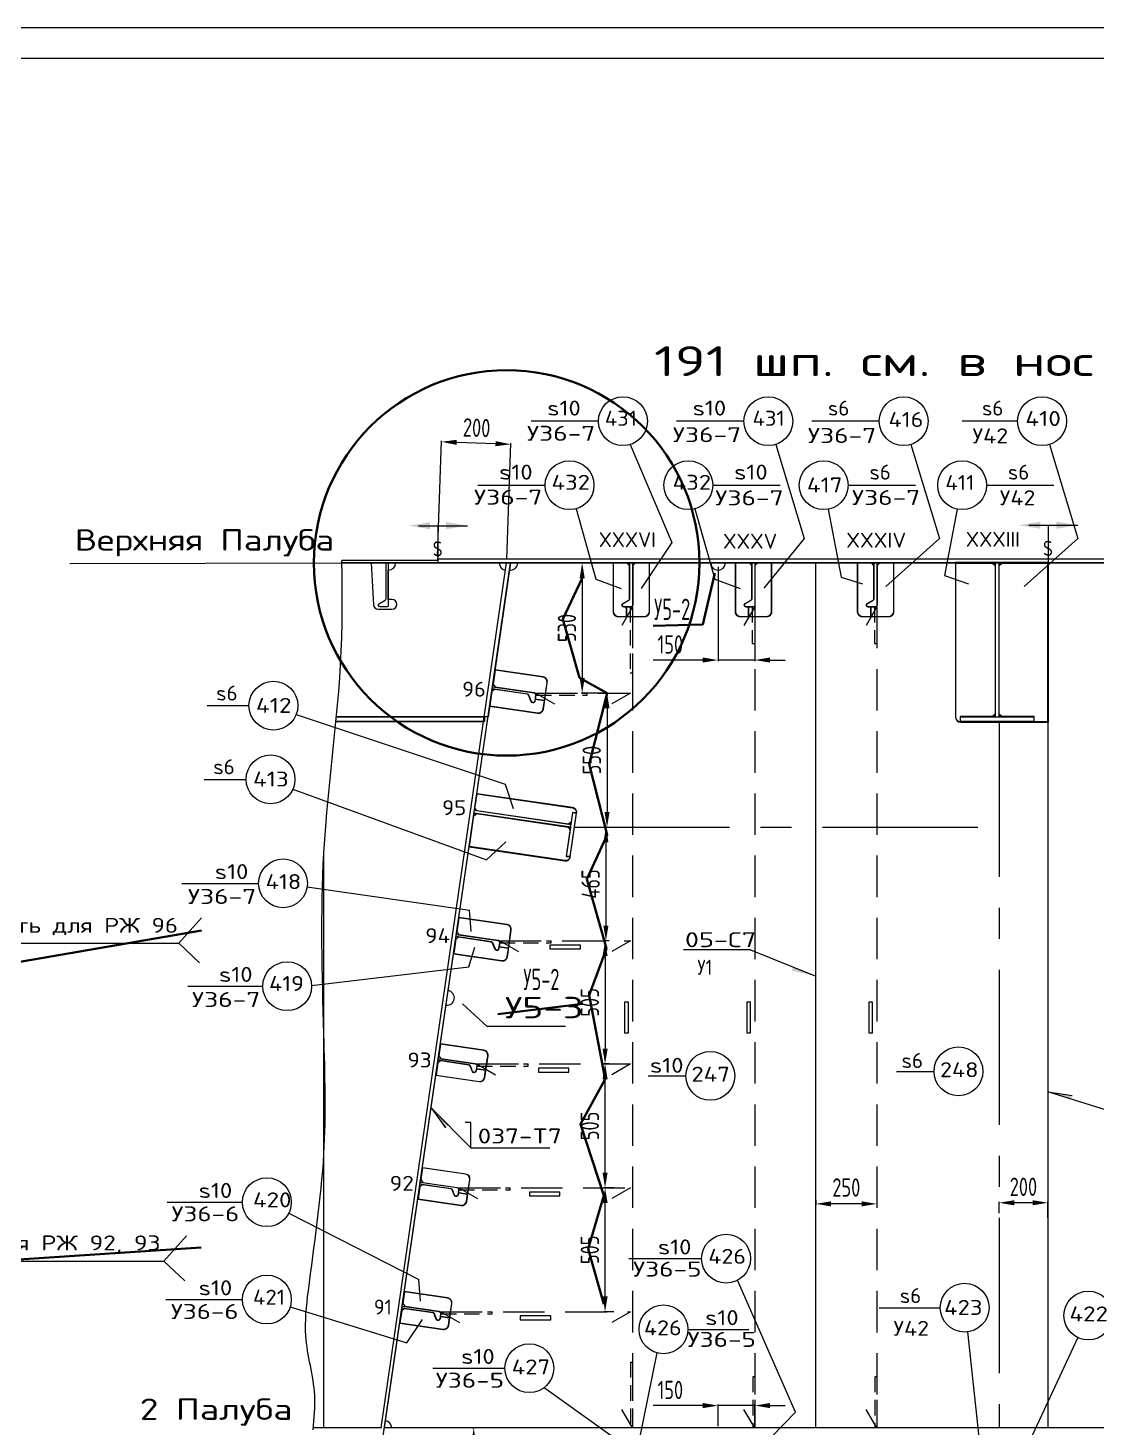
# Model space of a CAD drawing. Header units: millimetres. Extents: x -438477 to 631584, y 118817 to 676146.
# Drawn here: x 326713 to 331089, y 343127 to 348859 of the extents above; entities that cross this region are included whole.
import ezdxf
from ezdxf.enums import TextEntityAlignment as Align

# ---------------------------------------------------------------- set-up
doc = ezdxf.new("R2010")
doc.units = ezdxf.units.MM
for name, pattern in [('AVEVADASHEDWIDE', [10, 7.5, -2.5]), ('AVEVASOLID', [7.5, 7.5]), ('AVEVASOLIDWIDE', [7.5, 7.5]), ('CENTERX2', [20.32, 12.7, -2.54, 2.54, -2.54]), ('DASHED', [2.546053, 1.697368, -0.848684]), ('HIDDEN', [9.525, 6.35, -3.175])]:
    doc.linetypes.add(name, pattern=pattern)
doc.layers.get('Defpoints').update_dxf_attribs({"linetype": 'CONTINUOUS'})
for name, color, linetype in [('20_1', 1, 'CONTINUOUS'), ('20_FORMAT', 140, 'CONTINUOUS'), ('20_POZ', 4, 'CONTINUOUS'), ('20_TEXT', 1, 'CONTINUOUS')]:
    doc.layers.add(name, color=color, linetype=linetype)
doc.styles.add('SIMPLEX', font='simplex.shx', dxfattribs={"width": 0.7})
doc.linetypes.add('Шов_Монтажный', pattern='A,0.75,-0.0001,["/",Standard,S=1,R=0,X=0,Y=-0.5],0.75', length=1.5001)
doc.dimstyles.new('Lineyny', dxfattribs={"dimscale": 30, "dimtxt": 3, "dimasz": 2.5, "dimexe": 0.18, "dimexo": 0.625, "dimgap": 1, "dimtad": 1, "dimdec": 0, "dimlfac": -1, "dimzin": 0, "dimtxsty": 'SIMPLEX', "dimcen": 0, "dimdle": 0.38, "dimclrd": 2, "dimclre": 2, "dimclrt": 2, "dimadec": 0, "dimazin": 0, "dimtfac": 1, "dimtdec": 0, "dimtmove": 0, "dimatfit": 0, "dimfxl": 1, "dimtolj": 1, "dimtzin": 0, "dimlwd": -1, "dimarcsym": 0})

# ---------------------------------------------------------------- blocks, each defined once
blk = doc.blocks.new('*D132')
at = {"layer": '20_1', "color": 2, "ltscale": 25, "transparency": 16777216}
for p, q in [((329475.4, 343218.6), (329272.4, 343218.6)), ((329687.9, 343218.6), (329537.9, 343218.6)), ((329750.4, 343218.6), (329812.9, 343218.6))]:
    blk.add_line(p, q, dxfattribs=at)
at = {"layer": '20_1', "color": 2, "lineweight": -2, "ltscale": 25, "transparency": 16777216}
for p, q in [((329537.9, 343134.5), (329537.9, 343223.1)), ((329687.9, 343134.5), (329687.9, 343223.1))]:
    blk.add_line(p, q, dxfattribs=at)
at = {"layer": '20_1', "color": 2, "ltscale": 25, "transparency": 16777216}
for points in [[(329475.4, 343208.2), (329475.4, 343229), (329537.9, 343218.6)], [(329750.4, 343229), (329750.4, 343208.2), (329687.9, 343218.6)]]:
    blk.add_solid(points, dxfattribs=at)
at = {"layer": 'Defpoints', "color": 0, "ltscale": 25, "transparency": 16777216}
for p in [(329537.9, 343218.6), (329537.9, 343118.8), (329687.9, 343118.8)]:
    blk.add_point(p, dxfattribs=at)
at = {"layer": '20_1', "color": 2, "ltscale": 25, "transparency": 16777216, "insert": (329342.6, 343282.6), "char_height": 75, "attachment_point": 5, "style": 'SIMPLEX'}
blk.add_mtext('\\A1;150', dxfattribs=at)
blk = doc.blocks.new('*D137')
at = {"layer": '20_1', "color": 2, "lineweight": -2, "ltscale": 25, "transparency": 16777216}
for p, q in [((329537.9, 346653.2), (329537.9, 346266.5)), ((329687.9, 346653.2), (329687.9, 346266.5))]:
    blk.add_line(p, q, dxfattribs=at)
at = {"layer": '20_1', "color": 2, "ltscale": 25, "transparency": 16777216}
for p, q in [((329475.4, 346271), (329272.4, 346271)), ((329687.9, 346271), (329537.9, 346271)), ((329750.4, 346271), (329812.9, 346271))]:
    blk.add_line(p, q, dxfattribs=at)
for points in [[(329475.4, 346260.6), (329475.4, 346281.4), (329537.9, 346271)], [(329750.4, 346281.4), (329750.4, 346260.6), (329687.9, 346271)]]:
    blk.add_solid(points, dxfattribs=at)
at = {"layer": 'Defpoints', "color": 0, "ltscale": 25, "transparency": 16777216}
for p in [(329537.9, 346668.9), (329687.9, 346668.8), (329537.9, 346271)]:
    blk.add_point(p, dxfattribs=at)
at = {"layer": '20_1', "color": 2, "ltscale": 25, "transparency": 16777216, "insert": (329342.6, 346335), "char_height": 75, "attachment_point": 5, "style": 'SIMPLEX'}
blk.add_mtext('\\A1;150', dxfattribs=at)
blk = doc.blocks.new('*D139')
at = {"layer": '20_1', "color": 2, "lineweight": -2, "ltscale": 25, "transparency": 16777216}
for p, q in [((329937.9, 344060), (329937.9, 344040.1)), ((330187.9, 344060), (330187.9, 344040.1))]:
    blk.add_line(p, q, dxfattribs=at)
at = {"layer": '20_1', "color": 2, "ltscale": 25, "transparency": 16777216}
blk.add_line((330125.4, 344044.6), (330000.4, 344044.6), dxfattribs=at)
for points in [[(330000.4, 344055), (330000.4, 344034.1), (329937.9, 344044.6)], [(330125.4, 344034.1), (330125.4, 344055), (330187.9, 344044.6)]]:
    blk.add_solid(points, dxfattribs=at)
at = {"layer": 'Defpoints', "color": 0, "ltscale": 25, "transparency": 16777216}
for p in [(329937.9, 344075.6), (329937.9, 344044.6), (330187.9, 344075.6)]:
    blk.add_point(p, dxfattribs=at)
at = {"layer": '20_1', "color": 2, "ltscale": 25, "transparency": 16777216, "insert": (330062.9, 344111.5), "char_height": 75, "attachment_point": 5, "style": 'SIMPLEX'}
blk.add_mtext('\\A1;250', dxfattribs=at)
blk = doc.blocks.new('*D140')
at = {"layer": '20_1', "color": 2, "lineweight": -2, "ltscale": 25, "transparency": 16777216}
for p, q in [((330687.9, 344006.4), (330687.9, 344053.5)), ((330887.9, 343988), (330887.9, 344053.5))]:
    blk.add_line(p, q, dxfattribs=at)
at = {"layer": '20_1', "color": 2, "ltscale": 25, "transparency": 16777216}
blk.add_line((330825.4, 344049), (330750.4, 344049), dxfattribs=at)
for points in [[(330750.4, 344059.4), (330750.4, 344038.6), (330687.9, 344049)], [(330825.4, 344038.6), (330825.4, 344059.4), (330887.9, 344049)]]:
    blk.add_solid(points, dxfattribs=at)
at = {"layer": 'Defpoints', "color": 0, "ltscale": 25, "transparency": 16777216}
for p in [(330687.9, 344049), (330687.9, 343990.8), (330887.9, 343972.3)]:
    blk.add_point(p, dxfattribs=at)
at = {"layer": '20_1', "color": 2, "ltscale": 25, "transparency": 16777216, "insert": (330787.9, 344114.4), "char_height": 75, "attachment_point": 5, "style": 'SIMPLEX'}
blk.add_mtext('\\A1;200', dxfattribs=at)
blk = doc.blocks.new('*D156')
at = {"layer": '20_1', "color": 2, "lineweight": -2, "ltscale": 25, "transparency": 16777216}
for p, q in [((329067.7, 346135.7), (329078.8, 346135.7)), ((329067.7, 345586.8), (329078.8, 345586.8))]:
    blk.add_line(p, q, dxfattribs=at)
at = {"layer": '20_1', "color": 2, "ltscale": 25, "transparency": 16777216}
blk.add_line((329083.3, 346073.2), (329083.3, 345649.3), dxfattribs=at)
for points in [[(329093.7, 346073.2), (329072.9, 346073.2), (329083.3, 346135.7)], [(329072.9, 345649.3), (329093.7, 345649.3), (329083.3, 345586.8)]]:
    blk.add_solid(points, dxfattribs=at)
at = {"layer": 'Defpoints', "color": 0, "ltscale": 25, "transparency": 16777216}
for p in [(329083.3, 346135.7), (329083.3, 345586.8), (329083.3, 345586.8)]:
    blk.add_point(p, dxfattribs=at)
at = {"layer": '20_1', "color": 2, "ltscale": 25, "transparency": 16777216, "insert": (329020.8, 345861.3), "char_height": 75, "attachment_point": 5, "rotation": 90, "style": 'SIMPLEX'}
blk.add_mtext('\\A1;550', dxfattribs=at)
blk = doc.blocks.new('*D157')
at = {"layer": '20_1', "color": 2, "lineweight": -2, "ltscale": 25, "transparency": 16777216}
for p, q in [((329067.7, 345586.8), (329074.3, 345586.8)), ((329067.7, 345121.5), (329074.3, 345121.5))]:
    blk.add_line(p, q, dxfattribs=at)
at = {"layer": '20_1', "color": 2, "ltscale": 25, "transparency": 16777216}
blk.add_line((329078.8, 345524.3), (329078.8, 345184), dxfattribs=at)
for points in [[(329089.2, 345524.3), (329068.4, 345524.3), (329078.8, 345586.8)], [(329068.4, 345184), (329089.2, 345184), (329078.8, 345121.5)]]:
    blk.add_solid(points, dxfattribs=at)
at = {"layer": 'Defpoints', "color": 0, "ltscale": 25, "transparency": 16777216}
for p in [(329083.3, 345586.8), (329078.8, 345121.5), (329083.3, 345121.5)]:
    blk.add_point(p, dxfattribs=at)
at = {"layer": '20_1', "color": 2, "ltscale": 25, "transparency": 16777216, "insert": (329016.3, 345354.2), "char_height": 75, "attachment_point": 5, "rotation": 90, "style": 'SIMPLEX'}
blk.add_mtext('\\A1;465', dxfattribs=at)
blk = doc.blocks.new('*D158')
at = {"layer": '20_1', "color": 2, "lineweight": -2, "ltscale": 25, "transparency": 16777216}
for p, q in [((329091.8, 345121.5), (329070.9, 345121.5)), ((329091.8, 344617.2), (329070.9, 344617.2))]:
    blk.add_line(p, q, dxfattribs=at)
at = {"layer": '20_1', "color": 2, "ltscale": 25, "transparency": 16777216}
blk.add_line((329075.4, 345059), (329075.4, 344679.7), dxfattribs=at)
for points in [[(329085.9, 345059), (329065, 345059), (329075.4, 345121.5)], [(329065, 344679.7), (329085.9, 344679.7), (329075.4, 344617.2)]]:
    blk.add_solid(points, dxfattribs=at)
at = {"layer": 'Defpoints', "color": 0, "ltscale": 25, "transparency": 16777216}
for p in [(329107.5, 345121.5), (329075.4, 344617.2), (329107.5, 344617.2)]:
    blk.add_point(p, dxfattribs=at)
at = {"layer": '20_1', "color": 2, "ltscale": 25, "transparency": 16777216, "insert": (329012.9, 344869.3), "char_height": 75, "attachment_point": 5, "rotation": 90, "style": 'SIMPLEX'}
blk.add_mtext('\\A1;505', dxfattribs=at)
blk = doc.blocks.new('*D159')
at = {"layer": '20_1', "color": 2, "lineweight": -2, "ltscale": 25, "transparency": 16777216}
for p, q in [((329080.6, 344617.2), (329070.9, 344617.2)), ((329065.5, 344110.1), (329070.9, 344110.1))]:
    blk.add_line(p, q, dxfattribs=at)
at = {"layer": '20_1', "color": 2, "ltscale": 25, "transparency": 16777216}
blk.add_line((329075.4, 344172.6), (329075.4, 344554.7), dxfattribs=at)
for points in [[(329085.9, 344554.7), (329065, 344554.7), (329075.4, 344617.2)], [(329065, 344172.6), (329085.9, 344172.6), (329075.4, 344110.1)]]:
    blk.add_solid(points, dxfattribs=at)
at = {"layer": 'Defpoints', "color": 0, "ltscale": 25, "transparency": 16777216}
for p in [(329075.4, 344617.2), (329096.2, 344617.2), (329081.1, 344110.1)]:
    blk.add_point(p, dxfattribs=at)
at = {"layer": '20_1', "color": 2, "ltscale": 25, "transparency": 16777216, "insert": (329012.9, 344363.6), "char_height": 75, "attachment_point": 5, "rotation": 90, "style": 'SIMPLEX'}
blk.add_mtext('\\A1;505', dxfattribs=at)
blk = doc.blocks.new('*D160')
at = {"layer": '20_1', "color": 2, "lineweight": -2, "ltscale": 25, "transparency": 16777216}
for p, q in [((329111.6, 344110.1), (329070.9, 344110.1)), ((329111.6, 343602.8), (329070.9, 343602.8))]:
    blk.add_line(p, q, dxfattribs=at)
at = {"layer": '20_1', "color": 2, "ltscale": 25, "transparency": 16777216}
blk.add_line((329075.4, 343665.3), (329075.4, 344047.6), dxfattribs=at)
for points in [[(329085.9, 344047.6), (329065, 344047.6), (329075.4, 344110.1)], [(329065, 343665.3), (329085.9, 343665.3), (329075.4, 343602.8)]]:
    blk.add_solid(points, dxfattribs=at)
at = {"layer": 'Defpoints', "color": 0, "ltscale": 25, "transparency": 16777216}
for p in [(329075.4, 344110.1), (329127.2, 344110.1), (329127.2, 343602.8)]:
    blk.add_point(p, dxfattribs=at)
at = {"layer": '20_1', "color": 2, "ltscale": 25, "transparency": 16777216, "insert": (329012.9, 343856.4), "char_height": 75, "attachment_point": 5, "rotation": 90, "style": 'SIMPLEX'}
blk.add_mtext('\\A1;505', dxfattribs=at)
blk = doc.blocks.new('*D171')
at = {"layer": '20_1', "color": 2, "lineweight": -2, "ltscale": 25, "transparency": 16777216}
for p, q in [((328541.2, 343126.8), (328533.3, 343126.8)), ((328559.5, 342603.7), (328533.3, 342603.7))]:
    blk.add_line(p, q, dxfattribs=at)
at = {"layer": '20_1', "color": 2, "ltscale": 25, "transparency": 16777216}
blk.add_line((328537.8, 343064.3), (328537.8, 342666.2), dxfattribs=at)
for points in [[(328548.2, 343064.3), (328527.4, 343064.3), (328537.8, 343126.8)], [(328527.4, 342666.2), (328548.2, 342666.2), (328537.8, 342603.7)]]:
    blk.add_solid(points, dxfattribs=at)
at = {"layer": 'Defpoints', "color": 0, "ltscale": 25, "transparency": 16777216}
for p in [(328556.8, 343126.8), (328537.8, 342603.7), (328575.1, 342603.7)]:
    blk.add_point(p, dxfattribs=at)
at = {"layer": '20_1', "color": 2, "ltscale": 25, "transparency": 16777216, "insert": (328475.3, 342726.4), "char_height": 75, "attachment_point": 5, "rotation": 90, "style": 'SIMPLEX'}
blk.add_mtext('\\A1;515', dxfattribs=at)
blk = doc.blocks.new('*D172')
at = {"layer": '20_1', "color": 2, "lineweight": -2, "ltscale": 25, "transparency": 16777216}
for p, q in [((329066.9, 346668.8), (328977.2, 346668.8)), ((329066.9, 346135.7), (328977.2, 346135.7))]:
    blk.add_line(p, q, dxfattribs=at)
at = {"layer": '20_1', "color": 2, "ltscale": 25, "transparency": 16777216}
blk.add_line((328981.7, 346606.3), (328981.7, 346198.2), dxfattribs=at)
for points in [[(328992.1, 346606.3), (328971.3, 346606.3), (328981.7, 346668.8)], [(328971.3, 346198.2), (328992.1, 346198.2), (328981.7, 346135.7)]]:
    blk.add_solid(points, dxfattribs=at)
at = {"layer": 'Defpoints', "color": 0, "ltscale": 25, "transparency": 16777216}
for p in [(329082.5, 346668.8), (328981.7, 346135.7), (329082.5, 346135.7)]:
    blk.add_point(p, dxfattribs=at)
at = {"layer": '20_1', "color": 2, "ltscale": 25, "transparency": 16777216, "insert": (328919.2, 346402.3), "char_height": 75, "attachment_point": 5, "rotation": 90, "style": 'SIMPLEX'}
blk.add_mtext('\\A1;530', dxfattribs=at)
blk = doc.blocks.new('*D362')
at = {"layer": '20_1', "color": 2, "lineweight": -2, "ltscale": 25, "transparency": 16777216}
for p, q in [((328389.1, 346694.5), (328405.8, 347169.1)), ((328672.9, 346684.5), (328689.6, 347159.1))]:
    blk.add_line(p, q, dxfattribs=at)
at = {"layer": '20_1', "color": 2, "ltscale": 25, "transparency": 16777216}
blk.add_line((328627, 347156.8), (328468.1, 347162.4), dxfattribs=at)
at = {"layer": '20_1', "color": 2, "lineweight": 40, "ltscale": 25, "transparency": 16777216}
for points in [[(328468.4, 347172.8), (328467.7, 347152), (328405.6, 347164.6)], [(328627.3, 347167.2), (328626.6, 347146.4), (328689.4, 347154.6)]]:
    blk.add_solid(points, dxfattribs=at)
at = {"layer": 'Defpoints', "color": 0, "lineweight": 40, "ltscale": 25, "transparency": 16777216}
for p in [(328405.6, 347164.6), (328388.5, 346678.8), (328672.3, 346668.8)]:
    blk.add_point(p, dxfattribs=at)
at = {"layer": '20_1', "color": 2, "lineweight": 40, "ltscale": 25, "transparency": 16777216, "insert": (328549.7, 347222.1), "char_height": 75, "attachment_point": 5, "rotation": 357.98198, "style": 'SIMPLEX'}
blk.add_mtext('\\A1;200', dxfattribs=at)

msp = doc.modelspace()

# ---------------------------------------------------------------- hatches: boundary and pattern name
at = {"layer": '20_1'}
for points in [[(329845.317, 345014.873), (329839.023, 344999.44), (329937.913, 344977.11)], [(330982.61, 344472.557), (330987.704, 344488.426), (330887.396, 344503.123)], [(328433.418, 344367.004), (328421.579, 344355.273), (328363.033, 344438.039)]]:
    msp.add_hatch(color=6, dxfattribs=at).paths.add_polyline_path(points)

# ---------------------------------------------------------------- linework, layer by layer
at = {"layer": '20_1', "color": 252, "linetype": 'AVEVASOLID', "lineweight": 0}
for p, q in [((328387.913, 346678.85), (327997.929, 346678.85)), ((331381.279, 346683.848), (330887.889, 346683.848)), ((328387.913, 346668.849), (327998.083, 346668.849)), ((327998.083, 346668.849), (328387.913, 346668.849)), ((331381.489, 346668.849), (330887.889, 346668.849)), ((330887.913, 346668.849), (331381.489, 346668.849)), ((327973.858, 346018.849), (328581.333, 346018.849)), ((327924.412, 343126.848), (327924.412, 345481.089)), ((327924.412, 344862.047), (327924.412, 344901.185)), ((328158.909, 343126.848), (327881.392, 343126.848)), ((331363.364, 343126.848), (330887.913, 343126.848)), ((331363.364, 343126.848), (330887.913, 343126.848))]:
    msp.add_line(p, q, dxfattribs=at)
at = {"layer": '20_1', "color": 0, "linetype": 'AVEVASOLID'}
for p, q in [((330887.913, 346683.848), (328387.913, 346683.848)), ((330887.913, 346668.849), (328387.913, 346668.849)), ((328387.913, 346668.849), (328687.913, 346668.849)), ((328687.913, 346668.849), (330887.913, 346668.849)), ((330672.898, 346038.847), (330672.898, 346668.849)), ((330687.913, 346038.847), (330687.913, 346668.849)), ((328934.568, 345586.97), (328538.755, 345644.63)), ((328936.009, 345596.867), (328540.196, 345654.527)), ((328917.271, 345468.226), (328943.223, 345646.345)), ((330887.913, 343126.848), (328170.921, 343126.848)), ((330887.913, 343126.848), (328172.08, 343126.848))]:
    msp.add_line(p, q, dxfattribs=at)
at = {"layer": '20_1', "color": 0, "linetype": 'AVEVASOLIDWIDE'}
for p, q in [((327187.913, 336368.849), (328687.913, 346668.849)), ((328158.909, 343126.848), (328672.322, 346668.849))]:
    msp.add_line(p, q, dxfattribs=at)
at = {"layer": '20_1', "color": 252, "linetype": 'AVEVASOLIDWIDE', "lineweight": 0}
msp.add_line((328387.913, 346668.849), (327998.083, 346668.849), dxfattribs=at)
at = {"layer": '20_1', "color": 92, "linetype": 'AVEVASOLID', "lineweight": 0}
for p, q in [((328172.08, 343126.848), (328687.913, 346668.849)), ((328687.913, 346668.849), (328596.165, 346038.847))]:
    msp.add_line(p, q, dxfattribs=at)
at = {"layer": '20_1', "color": 6, "linetype": 'AVEVASOLID'}
msp.add_line((329937.913, 343126.848), (329937.913, 346668.849), dxfattribs=at)
at = {"layer": '20_1', "linetype": 'AVEVASOLID'}
for p, q in [((330511.399, 346667.866), (330671.897, 346667.866)), ((330661.912, 346667.866), (330671.897, 346657.869)), ((330671.897, 346667.866), (330671.897, 346039.848)), ((330688.914, 346657.847), (330698.899, 346667.848)), ((330688.914, 346039.848), (330688.914, 346667.848)), ((330688.914, 346667.848), (330886.912, 346667.848)), ((330886.912, 346667.848), (330886.912, 346017.848)), ((329187.913, 346488.847), (329143.882, 346412.526)), ((329687.889, 346488.847), (329643.87, 346412.526)), ((330187.889, 346488.847), (330143.87, 346412.526)), ((328792.161, 346135.707), (328868.479, 346091.676)), ((329178.916, 346135.707), (329102.598, 346091.676)), ((330671.897, 346049.849), (330661.912, 346039.848)), ((330698.899, 346039.848), (330688.914, 346049.849)), ((330671.897, 346039.848), (330529.417, 346039.848)), ((330529.417, 346039.848), (330529.417, 346017.958)), ((330831.419, 346039.848), (330688.914, 346039.848)), ((330831.419, 346017.848), (330831.419, 346039.848)), ((330886.912, 346017.848), (330831.419, 346017.848)), ((328541.307, 345655.363), (328551.243, 345723.5)), ((328519.786, 345507.362), (328539.622, 345643.529)), ((328538.182, 345633.635), (328549.51, 345642.085)), ((328539.622, 345643.529), (328933.409, 345586.088)), ((328935.179, 345598.018), (328541.307, 345655.363)), ((328551.206, 345653.923), (328542.747, 345665.257)), ((328942.381, 345647.459), (328935.179, 345598.018)), ((328958.177, 345645.149), (328942.381, 345647.459)), ((328933.409, 345586.088), (328916.136, 345467.406)), ((328923.521, 345587.532), (328931.968, 345576.195)), ((328936.619, 345607.915), (328925.279, 345599.458)), ((328916.136, 345467.406), (328931.932, 345465.08)), ((329937.913, 345252.049), (329937.913, 345291.188)), ((328644.456, 345121.507), (328720.774, 345077.476)), ((328974.192, 345104.32), (328849.192, 345104.32)), ((328849.192, 345104.32), (328849.192, 345088.695)), ((328849.192, 345088.695), (328974.192, 345088.695)), ((328974.192, 345088.695), (328974.192, 345104.32)), ((329178.916, 345121.507), (329102.598, 345077.476)), ((329170.726, 344870.347), (329155.101, 344870.347)), ((329155.101, 344870.347), (329155.101, 344745.347)), ((329170.726, 344745.347), (329170.726, 344870.347)), ((329670.726, 344870.347), (329655.101, 344870.347)), ((329655.101, 344870.347), (329655.101, 344745.347)), ((329670.726, 344745.347), (329670.726, 344870.347)), ((330170.726, 344870.347), (330155.101, 344870.347)), ((330155.101, 344870.347), (330155.101, 344745.347)), ((330170.726, 344745.347), (330170.726, 344870.347)), ((329155.101, 344745.347), (329170.726, 344745.347)), ((329655.101, 344745.347), (329670.726, 344745.347)), ((330155.101, 344745.347), (330170.726, 344745.347)), ((328550.804, 344617.189), (328627.122, 344573.158)), ((329178.916, 344617.189), (329102.598, 344573.158)), ((328927.354, 344600.001), (328802.354, 344600.001)), ((328802.354, 344600.001), (328802.354, 344584.376)), ((328802.354, 344584.376), (328927.354, 344584.376)), ((328927.354, 344584.376), (328927.354, 344600.001)), ((328476.951, 344110.091), (328553.269, 344066.06)), ((329178.916, 344110.091), (329102.598, 344066.06)), ((328890.44, 344092.903), (328765.44, 344092.903)), ((328765.44, 344092.903), (328765.44, 344077.278)), ((328765.44, 344077.278), (328890.44, 344077.278)), ((328890.44, 344077.278), (328890.44, 344092.903)), ((328403.074, 343602.788), (328479.393, 343558.757)), ((328853.501, 343585.603), (328728.501, 343585.603)), ((328728.501, 343585.603), (328728.501, 343569.978)), ((328853.501, 343569.978), (328853.501, 343585.603)), ((329178.916, 343602.788), (329102.598, 343558.757)), ((328728.501, 343569.978), (328853.501, 343569.978)), ((329187.913, 343126.848), (329143.882, 343203.169)), ((329687.889, 343126.848), (329643.87, 343203.169)), ((330187.889, 343126.848), (330143.87, 343203.169))]:
    msp.add_line(p, q, dxfattribs=at)
at = {"layer": '20_1', "color": 6, "linetype": 'Шов_Монтажный', "ltscale": 100}
msp.add_line((330887.913, 346668.849), (330887.913, 343126.848), dxfattribs=at)
at = {"layer": '20_1', "color": 4, "linetype": 'HIDDEN', "ltscale": 10}
for p, q in [((329177.945, 346488.847), (329177.945, 346218.849)), ((329187.913, 346488.847), (329187.913, 346218.849)), ((329677.69, 346488.847), (329677.69, 346338.847)), ((329687.913, 346488.847), (329687.913, 346338.847)), ((330177.69, 346488.847), (330177.69, 346338.847)), ((330187.913, 346488.847), (330187.913, 346338.847)), ((329677.69, 346338.847), (329687.913, 346338.847)), ((330177.69, 346338.847), (330187.913, 346338.847)), ((329177.945, 346218.849), (329187.913, 346218.849)), ((328792.161, 346135.71), (329002.171, 346135.71)), ((328792.173, 346127.191), (329002.171, 346127.191)), ((328644.296, 345112.988), (328854.294, 345112.988)), ((328644.468, 345121.507), (328854.466, 345121.507)), ((328550.816, 344617.189), (328760.813, 344617.189)), ((328550.816, 344608.67), (328760.813, 344608.67)), ((328476.963, 344110.091), (328686.961, 344110.091)), ((328476.963, 344101.571), (328686.961, 344101.571)), ((328403.086, 343602.791), (328613.084, 343602.791)), ((328403.086, 343594.271), (328613.084, 343594.271)), ((329179.913, 343396.849), (329179.913, 343126.848)), ((329187.913, 343396.849), (329187.913, 343126.848)), ((329679.889, 343336.848), (329679.889, 343126.848)), ((329687.913, 343336.848), (329687.913, 343126.848)), ((330179.913, 343336.848), (330179.913, 343126.848)), ((330187.913, 343336.848), (330187.913, 343126.848))]:
    msp.add_line(p, q, dxfattribs=at)
at = {"layer": '20_1', "linetype": 'DASHED', "ltscale": 100}
for p, q in [((329187.913, 346488.847), (329187.913, 343126.848)), ((329687.913, 346488.847), (329687.913, 343126.848)), ((330187.913, 346488.847), (330187.913, 343126.848)), ((328792.161, 346135.71), (329178.904, 346135.71)), ((328644.468, 345121.507), (329178.904, 345121.507)), ((328550.816, 344617.189), (329178.904, 344617.189)), ((328476.963, 344110.091), (329178.904, 344110.091)), ((328403.086, 343602.791), (329178.904, 343602.791))]:
    msp.add_line(p, q, dxfattribs=at)
at = {"layer": '20_1', "color": 4, "ltscale": 25}
for p, q in [((329002.171, 346127.191), (329002.171, 346135.71)), ((327810.829, 346047.725), (328665.743, 345762.556)), ((328665.743, 345762.556), (328698.498, 345663.025)), ((327797.375, 345742.134), (328590.674, 345452.841)), ((328590.674, 345452.841), (328668.882, 345526.449)), ((327856.09, 345342.585), (328519.924, 345247.63)), ((328526.825, 345159.262), (328519.924, 345247.63)), ((328518.025, 345014.694), (328542.159, 345095.622)), ((328854.294, 345112.988), (328854.294, 345121.507)), ((327874.319, 344938.299), (328518.025, 345014.694)), ((328760.813, 344608.67), (328760.813, 344617.189)), ((328686.961, 344101.571), (328686.961, 344110.091)), ((327780.615, 344006.927), (328312.567, 343735.001)), ((328319.468, 343646.634), (328312.567, 343735.001)), ((329854.343, 343191.615), (329617.053, 343731.595)), ((327786.519, 343623.169), (328264.262, 343474.883)), ((328613.084, 343594.271), (328613.084, 343602.791)), ((328264.262, 343474.883), (328328.669, 343570.726)), ((330559.504, 343520.079), (330619.861, 342952.21)), ((330762.428, 342964.047), (331011.214, 343496.584)), ((329287.252, 343434.473), (329213.296, 343071.307)), ((328826.173, 343292.186), (329153.768, 343058.396)), ((329711.153, 343044.112), (329854.343, 343191.615))]:
    msp.add_line(p, q, dxfattribs=at)
at = {"layer": '20_1', "color": 0, "linetype": 'CENTERX2', "ltscale": 50}
for p, q in [((330687.913, 346018.849), (330687.913, 343126.848)), ((328949.864, 345586.848), (330681.907, 345586.848))]:
    msp.add_line(p, q, dxfattribs=at)
at = {"layer": '20_1', "color": 0, "ltscale": 25}
for p, q in [((327330.738, 345111.836), (327422.747, 345215.347)), ((326196.305, 345111.836), (327330.738, 345111.836)), ((327330.738, 345111.836), (327415.847, 345031.328)), ((327269.829, 343809.871), (327361.839, 343913.382)), ((325872.295, 343809.871), (327269.829, 343809.871)), ((327269.829, 343809.871), (327354.938, 343729.363))]:
    msp.add_line(p, q, dxfattribs=at)
at = {"layer": '20_1', "color": 6}
for p, q in [((329670.628, 345085.159), (329396.877, 345085.159)), ((329670.628, 345085.159), (329938.161, 344977.439)), ((331430.737, 344333.692), (330887.396, 344503.123)), ((330887.396, 344503.123), (330987.704, 344488.426)), ((328363.033, 344438.039), (328525.666, 344274.335)), ((328433.418, 344367.004), (328363.033, 344438.039)), ((328363.033, 344438.039), (328421.579, 344355.273)), ((328525.666, 344274.335), (328849.808, 344274.335))]:
    msp.add_line(p, q, dxfattribs=at)
at = {"layer": '20_1', "color": 4, "linetype": 'AVEVADASHEDWIDE', "lineweight": 25}
for p, q in [((329179.913, 343396.849), (329187.913, 343396.849)), ((329687.889, 343336.848), (329680.052, 343336.848)), ((330187.913, 343336.848), (330180.076, 343336.848))]:
    msp.add_line(p, q, dxfattribs=at)
at = {"layer": '20_1'}
for points in [[(328311.844, 346821.142), (328511.844, 346821.142)], [(328391.844, 346668.849), (328391.844, 346821.142)], [(330809.915, 346823.162), (331009.915, 346823.162)], [(330889.915, 346670.869), (330889.915, 346823.162)]]:
    msp.add_lwpolyline(points, dxfattribs=at)
at = {"layer": '20_1', "ltscale": 10}
msp.add_lwpolyline([(326884.749, 346666.915), (327998.083, 346668.849)], dxfattribs=at)
at = {"layer": '20_1', "color": 252, "linetype": 'AVEVASOLID', "lineweight": 0}
for points in [[(328117.918, 346668.849), (328126.914, 346497.798, 0.39878851), (328146.897, 346478.85), (328202.915, 346478.85, 1), (328202.915, 346518.849), (328187.913, 346518.849), (328187.913, 346638.847, 0.4141672), (328217.918, 346668.849, 0.4141672)], [(328187.913, 346668.849), (328187.913, 346495.848, -0.41435081), (328180.918, 346488.847), (328154.917, 346488.847, -0.7671454), (328151.414, 346501.912), (328175.413, 346515.767, 0.26792973), (328178.916, 346521.828), (328178.916, 346668.849)]]:
    msp.add_lwpolyline(points, format="xyb", dxfattribs=at)
at = {"layer": '20_1', "linetype": 'AVEVASOLID'}
for points in [[(329107.908, 346668.849), (329107.908, 346468.849, 0.41425148), (329127.903, 346448.848), (329237.913, 346448.848, 0.41425148), (329257.908, 346468.849), (329257.908, 346668.849)], [(329175.914, 346657.847), (329166.905, 346667.848), (329108.909, 346667.848), (329108.909, 346468.849, 0.38594884), (329127.903, 346449.849), (329162.913, 346449.849), (329162.913, 346487.849), (329152.903, 346487.849, -0.41436213), (329144.908, 346495.848, -0.25877014), (329148.411, 346502.775), (329172.41, 346516.633, 0.32184732), (329175.914, 346522.694), (329175.914, 346657.847)], [(329188.914, 346657.847), (329188.914, 346495.848, -0.38009), (329181.907, 346487.849), (329162.913, 346487.849), (329162.913, 346449.849), (329237.913, 346449.849, 0.38594884), (329256.907, 346468.849), (329256.907, 346667.848), (329198.912, 346667.848), (329188.914, 346657.847)], [(329607.908, 346668.849), (329607.908, 346468.849, 0.41425148), (329627.903, 346448.848), (329737.913, 346448.848, 0.41425148), (329757.908, 346468.849), (329757.908, 346668.849)], [(329675.901, 346657.847), (329666.917, 346667.848), (329608.909, 346667.848), (329608.909, 346468.849, 0.38594884), (329627.903, 346449.849), (329662.913, 346449.849), (329662.913, 346487.849), (329652.903, 346487.849, -0.41467845), (329644.92, 346495.848, -0.25895366), (329648.411, 346502.775), (329672.41, 346516.633, 0.32212806), (329675.901, 346522.694), (329675.901, 346657.847)], [(329688.914, 346657.847), (329688.914, 346495.848, -0.38009), (329681.907, 346487.849), (329662.913, 346487.849), (329662.913, 346449.849), (329737.913, 346449.849, 0.38594884), (329756.907, 346468.849), (329756.907, 346667.848), (329698.899, 346667.848), (329688.914, 346657.847)], [(330107.908, 346668.849), (330107.908, 346468.849, 0.41425148), (330127.903, 346448.848), (330237.913, 346448.848, 0.41425148), (330257.908, 346468.849), (330257.908, 346668.849)], [(330175.901, 346657.847), (330166.917, 346667.848), (330108.909, 346667.848), (330108.909, 346468.849, 0.38594884), (330127.903, 346449.849), (330162.913, 346449.849), (330162.913, 346487.849), (330152.903, 346487.849, -0.41467845), (330144.92, 346495.848, -0.25895366), (330148.411, 346502.775), (330172.41, 346516.633, 0.32212806), (330175.901, 346522.694), (330175.901, 346657.847)], [(330188.914, 346657.847), (330188.914, 346495.848, -0.38009), (330181.907, 346487.849), (330162.913, 346487.849), (330162.913, 346449.849), (330237.913, 346449.849, 0.38594884), (330256.907, 346468.849), (330256.907, 346667.848), (330198.899, 346667.848), (330188.914, 346657.847)], [(330889.915, 346016.868), (330889.915, 346670.869), (330510.398, 346670.869), (330510.398, 346036.867, 0.41403028), (330530.418, 346016.868), (330889.915, 346016.868)], [(330529.417, 346017.958, -0.38499302), (330511.399, 346037.858), (330511.399, 346667.866)], [(328602.513, 346082.484), (328800.425, 346053.664, 0.41414878), (328823.106, 346070.57), (328838.951, 346179.423, 0.41425624), (328822.044, 346202.095), (328624.131, 346230.919)], [(328625.071, 346161.055), (328785.386, 346137.709, -0.38014725), (328792.295, 346129.628), (328789.549, 346110.826), (328827.159, 346105.351), (328837.962, 346179.567, 0.38588956), (328821.897, 346201.106), (328624.974, 346229.784), (328616.624, 346172.389), (328625.071, 346161.055)], [(328623.484, 346150.169), (328612.29, 346142.705), (328603.648, 346083.33), (328800.572, 346054.652, 0.38581932), (328822.117, 346070.717), (328827.159, 346105.351), (328789.549, 346110.826), (328788.401, 346102.91, -0.41415364), (328779.331, 346096.144, -0.25885087), (328772.984, 346100.609), (328762.73, 346126.353, 0.32184783), (328757.237, 346130.693), (328623.484, 346150.169)], [(328518.699, 345506.935), (328910.398, 345449.08, 0.4147557), (328933.116, 345465.98), (328959.043, 345644.005, 0.41466928), (328942.112, 345666.682), (328550.193, 345723.222)], [(328551.243, 345723.5), (328942.051, 345665.758, -0.39935789), (328958.177, 345645.149, -0.39935789)], [(328931.932, 345465.08, -0.39842087), (328910.557, 345450.053), (328519.786, 345507.362)], [(328454.82, 345068.284), (328652.732, 345039.461, 0.41426536), (328675.401, 345056.37), (328691.258, 345165.221, 0.41422042), (328674.351, 345187.895), (328476.438, 345216.719)], [(328477.378, 345146.852), (328637.681, 345123.506, -0.38014725), (328644.59, 345115.425), (328641.856, 345096.626), (328679.454, 345091.148), (328690.269, 345165.367, 0.38588956), (328674.205, 345186.906), (328477.281, 345215.584), (328468.919, 345158.189), (328477.378, 345146.852)], [(328475.791, 345135.966), (328464.598, 345128.502), (328455.955, 345069.127), (328652.879, 345040.449, 0.38595983), (328674.412, 345056.514), (328679.454, 345091.148), (328641.856, 345096.626), (328640.696, 345088.707, -0.41422042), (328631.626, 345081.944, -0.25890943), (328625.279, 345086.406), (328615.025, 345112.154, 0.32193479), (328609.532, 345116.49), (328475.791, 345135.966)], [(328382.395, 344570.979), (328560.508, 344545.039, 0.41412207), (328583.189, 344561.949), (328596.153, 344651.008, 0.41422042), (328579.246, 344673.683), (328401.133, 344699.623)], [(328403.514, 344639.653), (328544.029, 344619.191, -0.38014725), (328550.938, 344611.11), (328548.924, 344597.258), (328586.521, 344591.78), (328595.164, 344651.152, 0.38599437), (328579.112, 344672.691), (328401.976, 344698.488), (328395.054, 344650.99), (328403.514, 344639.653)], [(328402.073, 344629.756), (328390.879, 344622.291), (328383.531, 344571.825), (328560.655, 344546.031, 0.38584548), (328582.2, 344562.092), (328586.521, 344591.78), (328548.924, 344597.258), (328547.618, 344588.35, -0.41422042), (328538.548, 344581.587, -0.25890943), (328532.2, 344586.049), (328523.228, 344608.577, 0.32193479), (328517.735, 344612.913), (328402.073, 344629.756)], [(328308.543, 344063.881), (328486.668, 344037.941, 0.4142921), (328509.336, 344054.848), (328522.312, 344143.91, 0.41414937), (328505.393, 344166.582), (328327.281, 344192.522)], [(328329.661, 344132.555), (328470.176, 344112.089, -0.38023019), (328477.085, 344104.011), (328475.071, 344090.156), (328512.669, 344084.682), (328521.324, 344144.054, 0.38588956), (328505.259, 344165.593), (328328.123, 344191.389), (328321.202, 344143.889), (328329.661, 344132.555)], [(328328.221, 344122.658), (328317.027, 344115.193), (328309.678, 344064.726), (328486.814, 344038.93, 0.38595983), (328508.348, 344054.994), (328512.669, 344084.682), (328475.071, 344090.156), (328473.777, 344081.251, -0.41415364), (328464.707, 344074.486, -0.25857648), (328458.348, 344078.947), (328449.375, 344101.478, 0.32202178), (328443.882, 344105.812), (328328.221, 344122.658)], [(328234.666, 343556.578), (328412.791, 343530.638, 0.41426536), (328435.459, 343547.548), (328448.435, 343636.607, 0.41411355), (328431.517, 343659.282), (328253.404, 343685.222)], [(328255.784, 343625.252), (328396.299, 343604.79, -0.38014725), (328403.208, 343596.709), (328401.194, 343582.857), (328438.792, 343577.379), (328447.435, 343636.754, 0.38599437), (328431.382, 343658.293), (328254.246, 343684.09), (328247.325, 343636.589), (328255.784, 343625.252)], [(328254.344, 343615.355), (328243.15, 343607.89), (328235.801, 343557.423), (328412.925, 343531.63, 0.38584548), (328434.471, 343547.691), (328438.792, 343577.379), (328401.194, 343582.857), (328399.888, 343573.949, -0.41457894), (328390.83, 343567.186, -0.25857648), (328384.471, 343571.648), (328375.498, 343594.176, 0.32193479), (328370.005, 343598.512), (328254.344, 343615.355)]]:
    msp.add_lwpolyline(points, format="xyb", dxfattribs=at)
at = {"layer": '20_1', "color": 0, "linetype": 'AVEVASOLID'}
for points in [[(329187.913, 346668.849), (329187.913, 346495.848, -0.41398969), (329180.906, 346488.847), (329152.903, 346488.847, -0.76732445), (329149.412, 346501.912), (329173.411, 346515.767, 0.26792973), (329176.914, 346521.828), (329176.914, 346668.849)], [(329687.913, 346668.849), (329687.913, 346495.848, -0.41398969), (329680.906, 346488.847), (329652.903, 346488.847, -0.76732445), (329649.412, 346501.912), (329673.411, 346515.767, 0.26816344), (329676.902, 346521.828), (329676.902, 346668.849)], [(330187.913, 346668.849), (330187.913, 346495.848, -0.41398969), (330180.906, 346488.847), (330152.903, 346488.847, -0.76732445), (330149.412, 346501.912), (330173.411, 346515.767, 0.26816344), (330176.902, 346521.828), (330176.902, 346668.849)], [(328614.048, 346161.65), (328785.24, 346136.717, -0.41419524), (328791.16, 346128.783), (328787.413, 346103.053, -0.76746857), (328773.985, 346101.472), (328763.731, 346127.22, 0.26800257), (328758.238, 346131.557), (328612.754, 346152.742)], [(328466.343, 345147.447), (328637.535, 345122.517, -0.41409293), (328643.455, 345114.58), (328639.707, 345088.853, -0.76746857), (328626.28, 345087.273), (328616.026, 345113.017, 0.26800257), (328610.533, 345117.354), (328465.049, 345138.542)], [(328392.478, 344640.248), (328543.882, 344618.199, -0.41419524), (328549.803, 344610.264), (328546.629, 344588.493, -0.76746857), (328533.201, 344586.912), (328524.229, 344609.44, 0.26800257), (328518.736, 344613.777), (328391.331, 344632.332)], [(328318.626, 344133.15), (328470.03, 344111.101, -0.41419524), (328475.95, 344103.166), (328472.789, 344081.395, -0.76678103), (328459.349, 344079.814), (328450.376, 344102.342, 0.26800257), (328444.883, 344106.679), (328317.478, 344125.233)], [(328244.749, 343625.85), (328396.153, 343603.801, -0.41409293), (328402.073, 343595.863), (328398.899, 343574.092, -0.76746857), (328385.472, 343572.511), (328376.499, 343595.039, 0.26793015), (328371.006, 343599.379), (328243.601, 343617.934)]]:
    msp.add_lwpolyline(points, format="xyb", dxfattribs=at)
at = {"layer": '20_1', "color": 30, "lineweight": 40, "ltscale": 25}
for points in [[(329271.635, 346411.073), (329475.525, 346416.752), (329524.258, 346626.256)], [(329070.227, 343634.041), (329005.619, 343860.303), (329070.227, 344078.841), (328974.636, 344371.105), (329075.435, 344554.689), (329010.858, 344899.447), (329080.643, 345090.257), (329000.53, 345374.132), (329084.021, 345555.598), (329010.856, 345844.802), (329083.316, 346135.71), (328971.272, 346198.21), (328902.413, 346438.158), (328981.689, 346606.349)], [(326199.993, 345363.888), (326417.125, 344990.535), (327422.747, 345163.592)], [(328636.186, 344821.877), (328983.849, 344863.286)], [(325917.217, 343981.477), (326571.062, 343809.871), (327421.989, 343865.435)]]:
    msp.add_lwpolyline(points, dxfattribs=at)
at = {"layer": '20_1', "color": 252, "linetype": 'AVEVASOLID', "lineweight": 0}
for points in [[(327975.781, 346038.847), (328581.163, 346038.847), (328581.163, 346018.849), (327973.858, 346018.849)], [(328596.165, 346038.847), (328387.913, 346038.847), (327975.781, 346038.847)], [(328159.947, 343126.826), (328158.909, 343126.848), (327881.392, 343126.848)]]:
    msp.add_lwpolyline(points, dxfattribs=at)
at = {"layer": '20_1', "color": 0, "linetype": 'AVEVASOLID'}
for points in [[(330530.418, 346038.847), (330830.418, 346038.847), (330830.418, 346018.849), (330530.418, 346018.849), (330530.418, 346038.847)], [(328917.271, 345468.226), (328943.223, 345646.345), (328957.078, 345644.328), (328931.126, 345466.206), (328917.271, 345468.226)]]:
    msp.add_lwpolyline(points, dxfattribs=at)
at = {"layer": '20_1', "color": 4, "ltscale": 0.5}
msp.add_lwpolyline([(328913.053, 344770.573), (328593.415, 344770.573), (328492.257, 344863.732)], dxfattribs=at)
at = {"layer": '20_1', "color": 6}
msp.add_lwpolyline([(328525.666, 344274.335), (328525.666, 344378.174), (328503.059, 344378.174)], dxfattribs=at)
at = {"layer": '20_1', "color": 30, "lineweight": 40, "ltscale": 25}
msp.add_circle((328672.323, 346668.843), 789.06, dxfattribs=at)
at = {"layer": '20_1', "color": 252, "linetype": 'AVEVASOLID', "lineweight": 0}
msp.add_arc((328672.429, 346668.399), 29.996, 179.9907074, 261.7105713, dxfattribs=at)
at = {"layer": '20_1', "linetype": 'AVEVASOLID'}
for centre, radius, start, end in [((328687.901, 346668.852), 30.003, 261.7149353, 359.9958191), ((329537.913, 346668.855), 30.005, 180.0093231, 359.9906616), ((328428.538, 344887.849), 30, 261.7189026, 81.7175598), ((328172.08, 343126.842), 30.007, 0.0118134, 81.716423)]:
    msp.add_arc(centre, radius, start, end, dxfattribs=at)
at = {"layer": '20_1', "color": 252, "lineweight": 0, "ltscale": 25}
msp.add_open_spline([(327880.66, 343118.849), (327885.011, 343166.285), (327896.893, 343295.842), (327836.806, 343482.736), (327874.643, 343815.542), (327939.094, 344222.888), (327922.037, 344823.519), (327901.63, 345529.53), (328005.732, 346173.042), (327999.553, 346573.565), (327997.929, 346678.85)], degree=3, knots=[0, 0, 0, 0, 142.06195055, 387.99514133, 572.01795081, 1137.47884381, 1626.56681763, 2368.93249225, 3254.09586041, 3569.75186179, 3569.75186179, 3569.75186179, 3569.75186179], dxfattribs=at)
at = {"layer": '20_1'}
for points in [[(328359.344, 346835.725), (328359.344, 346806.558), (328271.844, 346821.142)], [(328424.344, 346835.725), (328424.344, 346806.558), (328511.844, 346821.142)], [(330857.415, 346837.745), (330857.415, 346808.579), (330769.915, 346823.162)], [(330922.415, 346837.745), (330922.415, 346808.579), (331009.915, 346823.162)]]:
    msp.add_solid(points, dxfattribs=at)
at = {"layer": '20_FORMAT', "color": 4}
msp.add_lwpolyline([(322977.063, 334008.858), (344002.063, 334008.858), (344002.063, 348858.858), (322977.063, 348858.858)], close=True, dxfattribs=at)
at = {"layer": '20_FORMAT', "color": 7}
msp.add_lwpolyline([(323477.063, 334133.858), (343877.063, 334133.858), (343877.063, 348733.858), (323477.063, 348733.858)], close=True, dxfattribs=at)
at = {"layer": '20_POZ'}
for p, q in [((329048.468, 347249.083), (328772.758, 347249.083)), ((329643.654, 347249.083), (329367.944, 347249.083)), ((330197.436, 347249.083), (329921.727, 347249.083)), ((330764.157, 347249.083), (330537.149, 347249.083)), ((329178.616, 347153.735), (329348.909, 346752.367)), ((329773.802, 347153.735), (329890.591, 346768.205)), ((330327.584, 347153.735), (330444.373, 346768.205)), ((330894.305, 347153.735), (331011.094, 346768.205)), ((328554.216, 346986.856), (328829.926, 346986.856)), ((329516.426, 346986.856), (329792.136, 346986.856)), ((330070.208, 346986.856), (330345.918, 346986.856)), ((330636.929, 346986.856), (330912.639, 346986.856)), ((328956.958, 346890.579), (329037.758, 346602.814)), ((329443.459, 346890.579), (329524.258, 346602.814)), ((329988.456, 346888.535), (330041.352, 346610.447)), ((330517.032, 346888.855), (330464.691, 346616.845)), ((329348.909, 346752.367), (329223.505, 346563.71)), ((329890.591, 346768.205), (329724.973, 346565.784)), ((330444.373, 346768.205), (330224.029, 346572.493)), ((331011.094, 346768.205), (330790.75, 346572.493)), ((330464.691, 346616.845), (330562.452, 346583.491)), ((329037.758, 346602.814), (329141.268, 346563.71)), ((329524.258, 346602.814), (329627.768, 346563.71)), ((330041.352, 346610.447), (330129.795, 346583.262)), ((327446.043, 346084.302), (327617.758, 346084.302)), ((327434.23, 345782.638), (327605.945, 345782.638)), ((327343.261, 345356.745), (327657.098, 345356.745)), ((327367.355, 344935.801), (327674.35, 344935.801)), ((329251.948, 344568.612), (329406.009, 344568.612)), ((330267.97, 344586.969), (330422.031, 344586.969)), ((327282.714, 344051.329), (327591.014, 344051.329)), ((329173.063, 343820.2), (329470.694, 343820.2)), ((327277.1, 343652.813), (327591.014, 343652.813)), ((330197.452, 343619.315), (330447.17, 343619.315)), ((329414.35, 343530.732), (329664.068, 343530.732)), ((328369.879, 343371.669), (328665.49, 343371.669))]:
    msp.add_line(p, q, dxfattribs=at)
for centre in [(329148.468, 347249.083), (329743.654, 347249.083), (330297.436, 347249.083), (330864.157, 347249.083), (328929.926, 346986.856), (329416.426, 346986.856), (329970.208, 346986.856), (330536.929, 346986.856), (327717.758, 346084.302), (327705.945, 345782.638), (327757.098, 345356.745), (327774.35, 344935.801), (329506.009, 344568.612), (330522.031, 344586.969), (327691.014, 344051.329), (329570.694, 343820.2), (327691.014, 343652.813), (330547.17, 343619.315), (331053.54, 343587.184), (329314.35, 343530.732), (328765.49, 343371.669)]:
    msp.add_circle(centre, 100, dxfattribs=at)

# ---------------------------------------------------------------- texts
at = {"layer": '20_1', "ltscale": 3, "style": 'SIMPLEX'}
for s, height, p, p2 in [('Верхняя Палуба', 87.5, (326904.403, 346719.169), (327966.903, 346719.169)), ('S', 61.25, (328369.772, 346695.772), (328410.605, 346695.772)), ('S', 61.25, (330867.843, 346697.793), (330908.677, 346697.793)), (' У5-3', 87.5, (328590.318, 344804.471), (328986.151, 344804.471)), ('2 Палуба', 87.5, (327170.845, 343160.135), (327795.845, 343160.135))]:
    msp.add_text(s, height=height, dxfattribs=at).set_placement(p, p2, align=Align.ALIGNED)
at = {"layer": '20_1', "color": 30, "lineweight": 40, "ltscale": 25, "style": 'SIMPLEX', "width": 0.6}
for p in [(329276.332, 346435.293), (328740.928, 344919.6)]:
    msp.add_text('У5-2', height=87.5, dxfattribs=at).set_placement(p)
at = {"layer": '20_1', "style": 'SIMPLEX'}
for s, p, p2 in [('96', (328490.503, 346121.246), (328586.753, 346121.246)), ('95', (328407.966, 345635.927), (328507.133, 345635.927)), ('94', (328339.246, 345111.761), (328441.33, 345111.761)), ('У1', (329453.465, 344982.585), (329514.715, 344982.585)), ('93', (328266.07, 344602.977), (328365.237, 344602.977)), ('92', (328193.613, 344098.075), (328292.779, 344098.075)), ('91', (328129.206, 343591.448), (328202.123, 343591.448))]:
    msp.add_text(s, height=61.25, dxfattribs=at).set_placement(p, p2, align=Align.ALIGNED)
at = {"layer": '20_1', "color": 0, "style": 'SIMPLEX'}
for s, p, p2 in [('Применить для РЖ 96', (326242.136, 345154.277), (327327.136, 345154.277)), ('Применить для РЖ 92, 93', (325966.513, 343854.037), (327255.679, 343854.037))]:
    msp.add_text(s, height=61.25, dxfattribs=at).set_placement(p, p2, align=Align.ALIGNED)
at = {"layer": '20_1', "color": 6, "style": 'SIMPLEX'}
for s, p, p2 in [('05-С7', (329402.179, 345095.313), (329693.845, 345095.313)), ('037-T7', (328554.041, 344291.849), (328898.208, 344291.849))]:
    msp.add_text(s, height=61.25, dxfattribs=at).set_placement(p, p2, align=Align.ALIGNED)
at = {"layer": '20_POZ', "style": 'SIMPLEX'}
for s, p, p2 in [('s10', (328838.762, 347272.107), (328975.845, 347272.107)), ('s10', (329433.948, 347272.107), (329571.032, 347272.107)), ('s6', (329987.731, 347272.107), (330075.231, 347272.107)), ('s6', (330618.283, 347272.107), (330705.783, 347272.107)), ('431', (329074.546, 347230.368), (329205.796, 347230.368)), ('431', (329679.09, 347230.368), (329810.34, 347230.368)), ('416', (330235.679, 347225.222), (330378.596, 347225.222)), ('410', (330795.382, 347229.433), (330941.216, 347229.433)), ('У36-7', (328755.558, 347168.674), (329035.558, 347168.674)), ('У36-7', (329352.616, 347163.059), (329632.616, 347163.059)), ('У36-7', (329905.462, 347159.784), (330185.462, 347159.784)), ('У42', (330579.526, 347158.381), (330725.359, 347158.381)), ('s10', (328641.687, 347009.879), (328778.77, 347009.879)), ('432', (328856.004, 346968.141), (329013.504, 346968.141)), ('432', (329351.861, 346968.141), (329509.361, 346968.141)), ('s10', (329603.897, 347009.879), (329740.98, 347009.879)), ('417', (329901.433, 346957.38), (330047.266, 346957.38)), ('s6', (330157.679, 347009.879), (330245.179, 347009.879)), ('411', (330468.154, 346967.205), (330587.737, 346967.205)), ('s6', (330724.4, 347009.879), (330811.9, 347009.879)), ('У36-7', (328538.776, 346907.382), (328818.776, 346907.382)), ('У36-7', (329526.251, 346904.575), (329806.251, 346904.575)), ('У36-7', (330085.647, 346905.979), (330365.647, 346905.979)), ('У42', (330691.082, 346904.897), (330836.916, 346904.897)), ('s6', (327483.626, 346105.188), (327571.126, 346105.188)), ('412', (327646.176, 346054.827), (327792.009, 346054.827)), ('s6', (327471.813, 345803.524), (327559.313, 345803.524)), ('413', (327634.363, 345753.163), (327780.196, 345753.163)), ('s10', (327478.111, 345374.18), (327615.194, 345374.18)), ('418', (327685.984, 345333.352), (327831.817, 345333.352)), ('У36-7', (327367.451, 345272.441), (327647.451, 345272.441)), ('s10', (327495.363, 344953.237), (327632.446, 344953.237)), ('419', (327699.96, 344916.151), (327842.877, 344916.151)), ('У36-7', (327384.235, 344850.562), (327664.235, 344850.562)), ('s10', (329259.271, 344581.284), (329396.354, 344581.284)), ('s6', (330289.094, 344600.792), (330376.594, 344600.792)), ('248', (330446.238, 344563.108), (330603.738, 344563.108)), ('247', (329428.812, 344544.751), (329586.312, 344544.751)), ('s10', (327412.027, 344068.765), (327549.11, 344068.765)), ('420', (327634.169, 344030.276), (327791.669, 344030.276)), ('У36-6', (327300.899, 343973.108), (327577.982, 343973.108)), ('s10', (329291.707, 343837.636), (329428.791, 343837.636)), ('У36-5', (329190.196, 343746.709), (329470.196, 343746.709)), ('426', (329497.708, 343799.146), (329652.292, 343799.146)), ('s10', (327412.027, 343670.249), (327549.11, 343670.249)), ('421', (327634.169, 343631.759), (327765.419, 343631.759)), ('s6', (330281.984, 343638.476), (330369.484, 343638.476)), ('423', (330462.955, 343589.84), (330620.455, 343589.84)), ('У36-6', (327298.092, 343573.188), (327575.175, 343573.188)), ('s10', (329485.081, 343548.168), (329622.164, 343548.168)), ('422', (330976.344, 343563.324), (331133.844, 343563.324)), ('426', (329234.502, 343506.403), (329389.085, 343506.403)), ('У36-5', (329413.096, 343458.905), (329693.096, 343458.905)), ('У42', (330255.81, 343504.331), (330401.643, 343504.331)), ('s10', (328486.503, 343389.105), (328623.587, 343389.105)), ('427', (328693.128, 343346.093), (328850.628, 343346.093)), ('У36-5', (328382.081, 343291.733), (328662.081, 343291.733))]:
    msp.add_text(s, height=61.25, dxfattribs=at).set_placement(p, p2, align=Align.ALIGNED)
at = {"layer": '20_TEXT', "color": 7, "lineweight": -2, "style": 'SIMPLEX'}
msp.add_text('191 шп. см. в нос', height=122.5, dxfattribs=at).set_placement((329275.608, 347433.706), (331072.275, 347433.706), align=Align.ALIGNED)
at = {"layer": '20_TEXT', "color": 4, "style": 'SIMPLEX'}
for s, p, p2 in [('XXXVI', (329049.704, 346733.189), (329283.038, 346733.189)), ('XXXV', (329558.214, 346726.93), (329779.881, 346726.93)), ('XXXIV', (330062.665, 346731.153), (330307.665, 346731.153)), ('XXXIII', (330551.974, 346734.86), (330773.641, 346734.86))]:
    msp.add_text(s, height=61.25, dxfattribs=at).set_placement(p, p2, align=Align.ALIGNED)

# ---------------------------------------------------------------- dimensions: what is measured, and where the dimension line sits
at = {"layer": '20_1', "color": 30, "lineweight": 40, "ltscale": 25}
dim = msp.add_aligned_dim(p1=(328672.323, 346668.849), p2=(328388.503, 346678.85), distance=-486.059, text='200', dimstyle='Lineyny', override={"dimscale": 25}, dxfattribs=at)
dim.commit()
dim.dimension.update_dxf_attribs({"geometry": '*D362', "text_midpoint": (328549.73, 347222.068)})
at = {"layer": '20_1', "ltscale": 25}
for base, p1, p2, text, picture, middle in [((328981.689, 346135.71), (329082.491, 346668.849), (329082.491, 346135.71), '530', '*D172', (328919.189, 346402.28)), ((329083.316, 345586.848), (329083.316, 346135.71), (329083.316, 345586.848), '550', '*D156', (329020.816, 345861.279)), ((329075.435, 344617.189), (329107.459, 345121.507), (329107.459, 344617.189), '505', '*D158', (329012.935, 344869.348)), ((329075.435, 344617.189), (329081.127, 344110.091), (329096.221, 344617.189), '505', '*D159', (329012.935, 344363.64)), ((329075.435, 344110.091), (329127.202, 343602.791), (329127.202, 344110.091), '505', '*D160', (329012.935, 343856.441))]:
    dim = msp.add_linear_dim(base=base, p1=p1, p2=p2, angle=90, text=text, dimstyle='Lineyny', override={"dimscale": 25}, dxfattribs=at)
    dim.commit()
    dim.dimension.update_dxf_attribs({"geometry": picture, "text_midpoint": middle})
for base, p1, p2, picture, middle in [((329537.913, 346270.994), (329687.913, 346668.849), (329537.913, 346668.855), '*D137', (329342.632, 346335.047)), ((329937.913, 344044.559), (330187.913, 344075.612), (329937.913, 344075.612), '*D139', (330062.913, 344111.517)), ((330687.913, 344048.978), (330887.913, 343972.329), (330687.913, 343990.754), '*D140', (330787.913, 344114.383)), ((329537.913, 343218.591), (329687.913, 343118.849), (329537.913, 343118.849), '*D132', (329342.632, 343282.644))]:
    dim = msp.add_linear_dim(base=base, p1=p1, p2=p2, dimstyle='Lineyny', override={"dimscale": 25}, dxfattribs=at)
    dim.commit()
    dim.dimension.update_dxf_attribs({"geometry": picture, "text_midpoint": middle})
dim = msp.add_linear_dim(base=(329078.812, 345121.507), p1=(329083.316, 345586.848), p2=(329083.316, 345121.507), angle=90, dimstyle='Lineyny', override={"dimscale": 25}, dxfattribs=at)
dim.commit()
dim.dimension.update_dxf_attribs({"geometry": '*D157', "text_midpoint": (329016.312, 345354.178)})
dim = msp.add_linear_dim(base=(328537.822, 342603.673), p1=(328556.835, 343126.848), p2=(328575.088, 342603.673), angle=90, text='515', dimstyle='Lineyny', override={"dimscale": 25}, dxfattribs=at)
dim.commit()
dim.dimension.update_dxf_attribs({"geometry": '*D171', "text_midpoint": (328537.822, 342726.445), "dimtype": 160})

doc.saveas('drawing.dxf')
